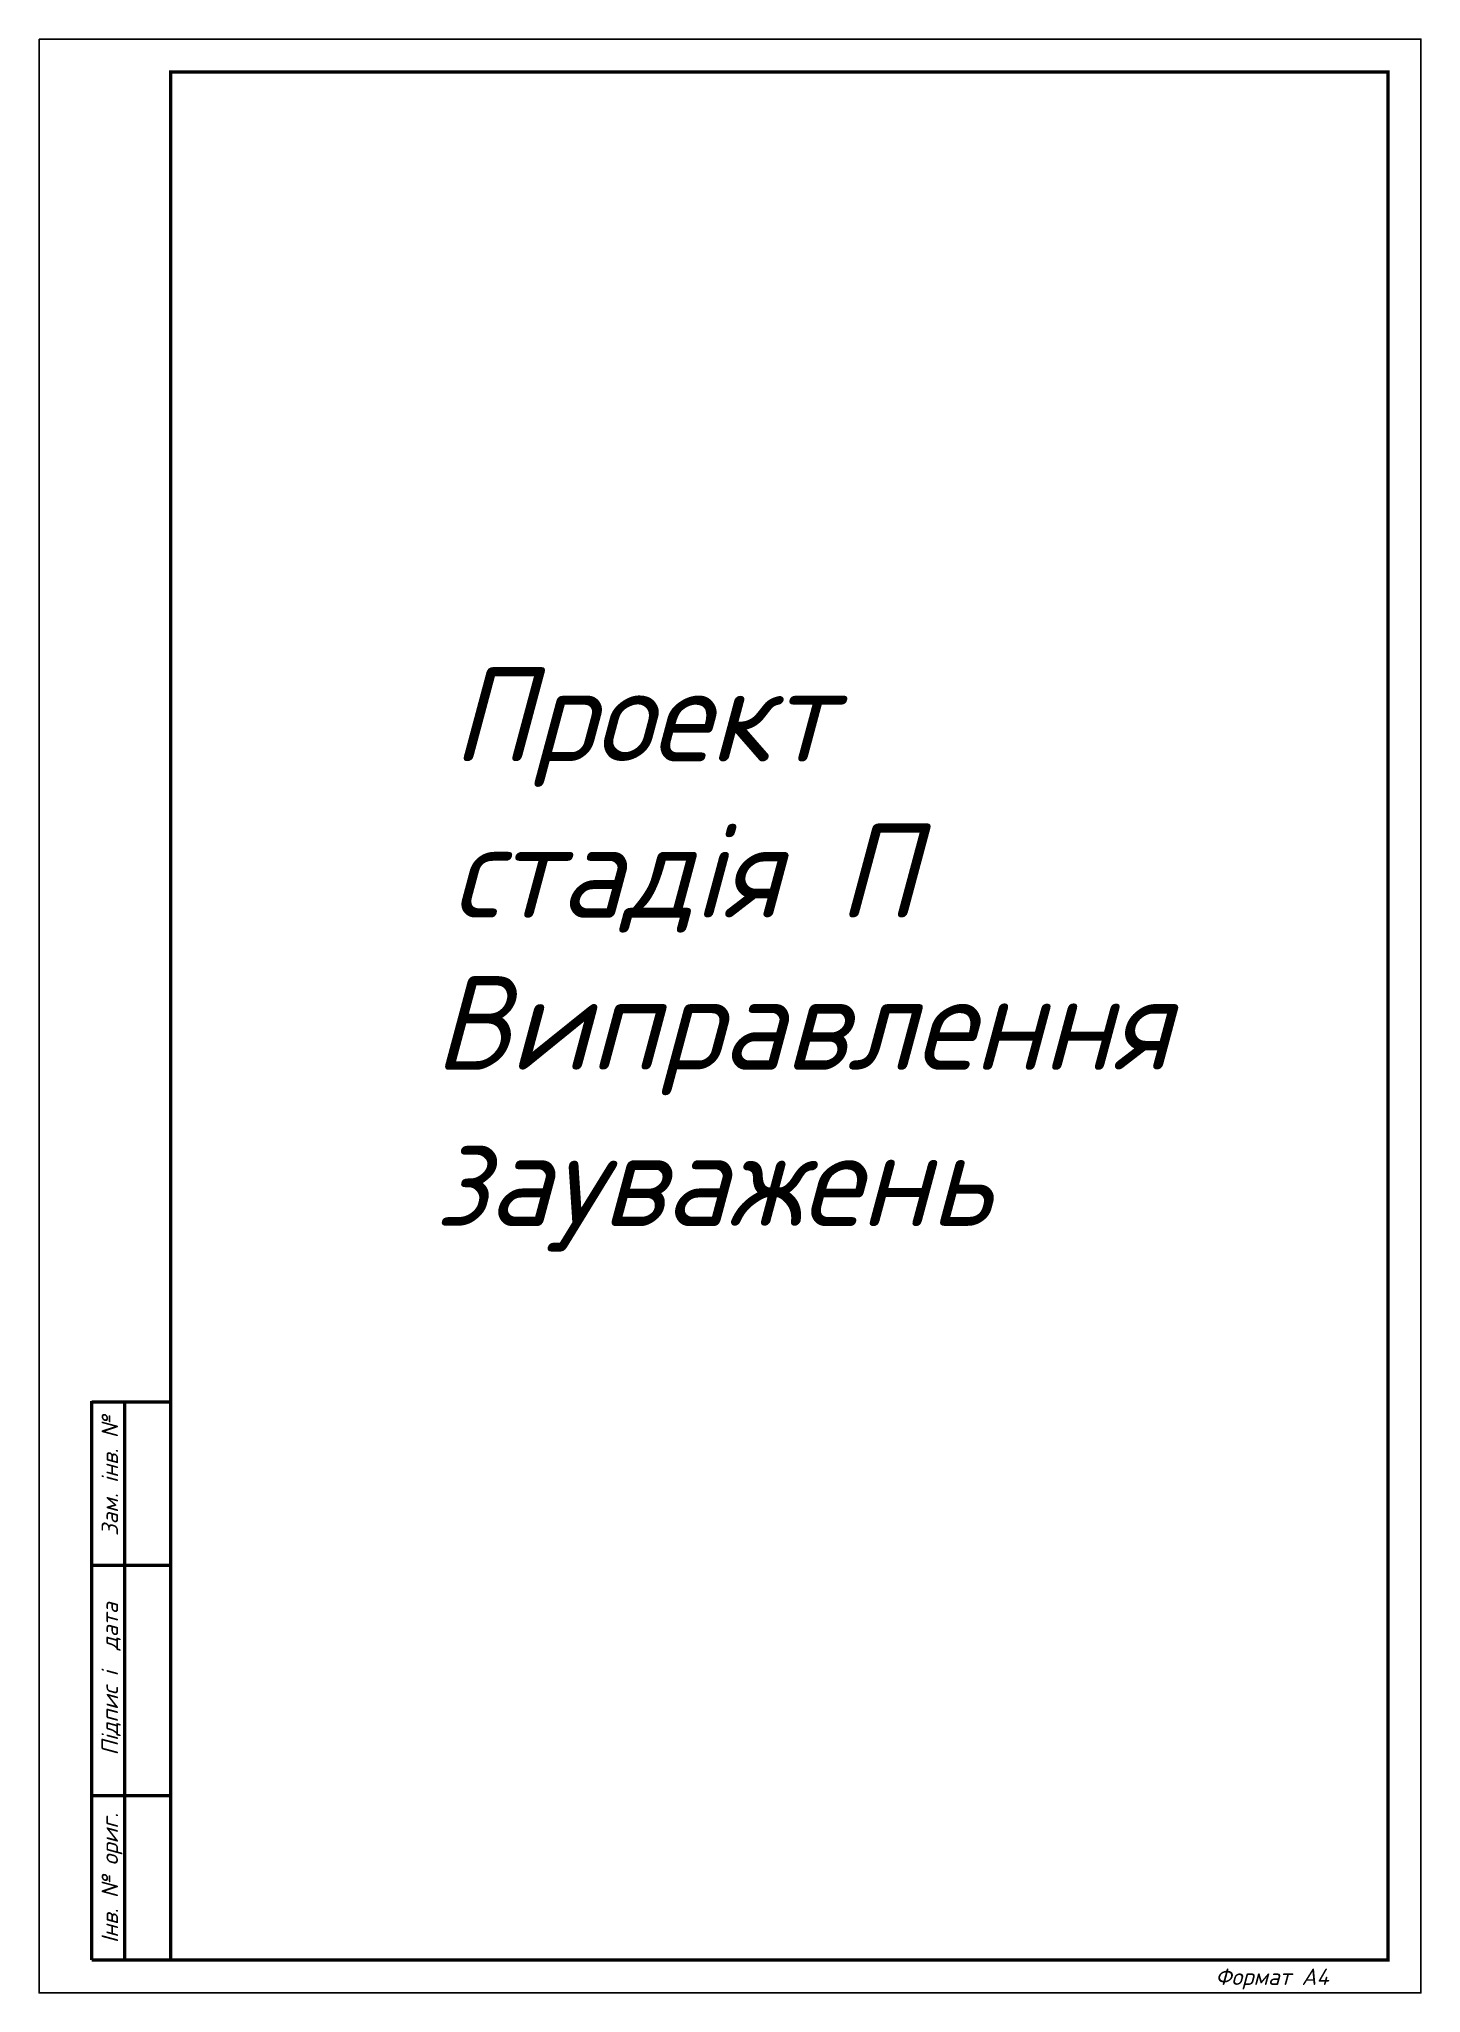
# Paper-space layout 'A4_ST' of a CAD drawing. Header units: millimetres. Extents: x 24 to 234, y -51 to 246.
# The model-space entities are those that its viewports show. They can reach past a viewport. Long polylines and large blocks are cut down to what shows.
import ezdxf

# ---------------------------------------------------------------- set-up
doc = ezdxf.new("R2010")
doc.units = ezdxf.units.MM
doc.layers.add('Рамка', color=7, linetype='Continuous')
doc.styles.add('GOST-2.304_Type-B_italic', font='GOST Common Italic.ttf')
doc.styles.add('ЕСКД25', font='isocpeui.ttf', dxfattribs={"height": 2.5})

# ---------------------------------------------------------------- blocks, each defined once
blk = doc.blocks.new('A4')
blk.add_lwpolyline([(0, 297), (210, 297), (210, 0), (0, 0)], close=True)
at = {"const_width": 0.5}
blk.add_lwpolyline([(20, 5), (205, 5), (205, 292), (20, 292)], close=True, dxfattribs=at)
at = {"layer": 'Рамка', "const_width": 0.5}
for points in [[(8, 90), (8, 5)], [(20, 89.82), (8, 89.82)], [(13, 90), (13, 5)], [(20, 65), (8, 65)], [(20, 29.98), (8, 29.98)], [(20, 29.98), (8, 29.98)], [(20, 5), (8, 5)], [(20, 5), (8, 5)]]:
    blk.add_lwpolyline(points, dxfattribs=at)
at = {"style": 'ЕСКД25'}
blk.add_text('Формат А4', height=2.5, dxfattribs=at).set_placement((178.74, 1.21))
at = {"layer": 'Рамка', "style": 'ЕСКД25'}
for s, p in [('Зам. інв. №', (12, 69.46)), ('Підпис і  дата', (12, 36.09)), ('Інв. № ориг.', (12, 7.59))]:
    blk.add_text(s, height=2.5, rotation=90, dxfattribs=at).set_placement(p)

msp = doc.modelspace()

# ---------------------------------------------------------------- texts
at = {"char_height": 10, "attachment_point": 1, "style": 'GOST-2.304_Type-B_italic'}
for s, insert in [('Проект стадія П', (2.27, 7.04)), ('{\\C1;Виправлення зауважень}', (0.37, -25.85))]:
    msp.add_mtext_dynamic_manual_height_columns(s, width=65.1634, gutter_width=50, heights=[0], dxfattribs=dict(at, insert=insert))

psp = doc.layouts.new('A4_ST')

# ---------------------------------------------------------------- block references
psp.add_blockref('A4', (23.5, -51))

# ---------------------------------------------------------------- viewports
at = {"layer": '0'}
psp.add_viewport(center=(128.5, 97.5), size=(210, 297), view_center_point=(31.91, -30.11), view_height=208.401, dxfattribs=at)

doc.saveas('drawing.dxf')
